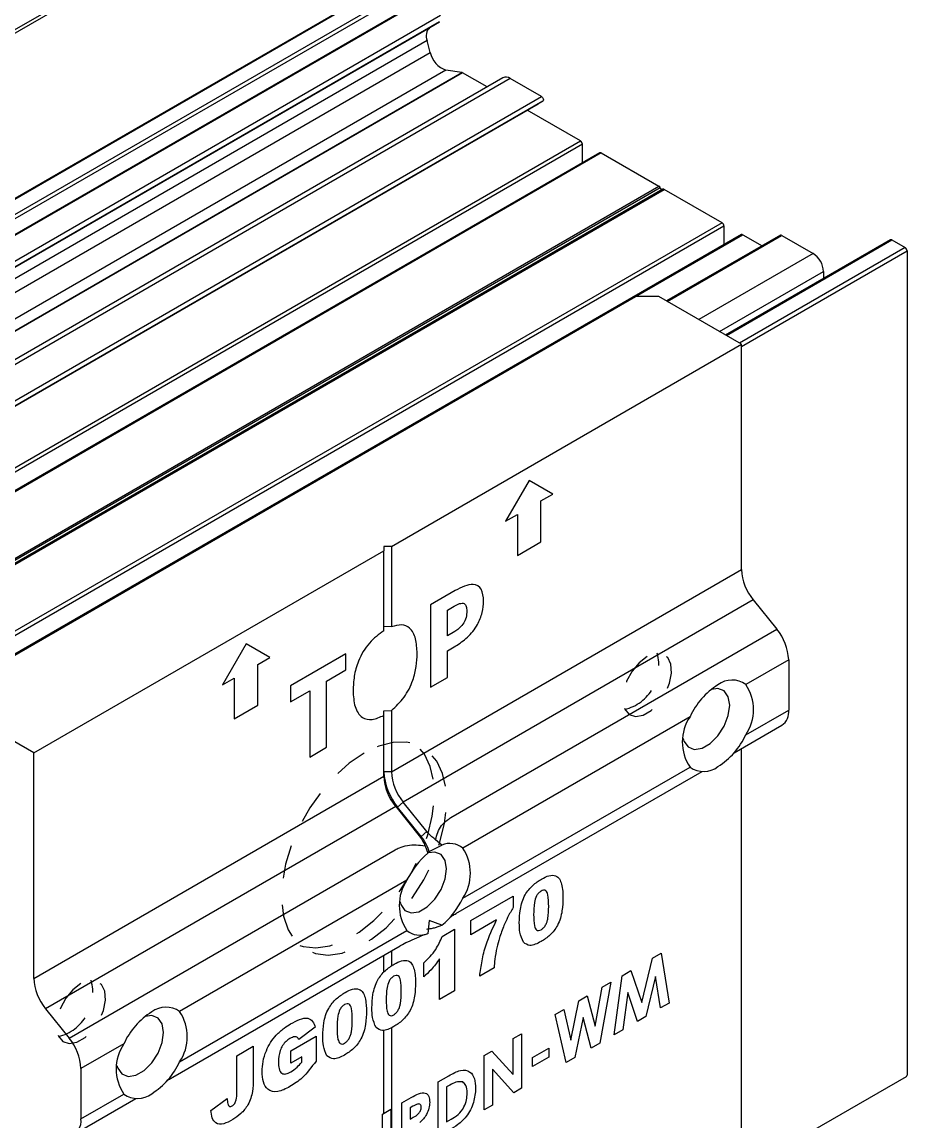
# Model space of a CAD drawing. Extents: x -1.3 to 15.9, y -12.4 to 0.
# Drawn here: x 5.727 to 9.043, y -10.004 to -5.885 of the extents above; entities that cross this region are included whole.
import ezdxf

# ---------------------------------------------------------------- set-up
doc = ezdxf.new("R2010")
doc.units = 0
doc.header["$LTSCALE"] = 0.5
doc.header["$MEASUREMENT"] = 0
doc.linetypes.add('HIDDEN', pattern=[0.375, 0.25, -0.125])
doc.layers.add('Housing', color=150, linetype='CONTINUOUS')
doc.layers.add('WallMount Bracket', color=190, linetype='CONTINUOUS')
doc.layers.add('Jig', color=41, linetype='CONTINUOUS', lineweight=13)

msp = doc.modelspace()

# ---------------------------------------------------------------- linework, layer by layer
at = {"layer": 'Housing', "linetype": 'Continuous', "lineweight": 25, "transparency": 16777216}
for p, q in [((7.20637, -5.67595), (3.1378, -8.02388)), ((7.21136, -5.67645), (3.14279, -8.02437)), ((3.19229, -8.05294), (7.26086, -5.70502)), ((7.26793, -5.71727), (3.19936, -8.06519)), ((3.19936, -8.12323), (7.26793, -5.77531)), ((7.2686, -5.77914), (3.20003, -8.12707)), ((7.2907, -5.88478), (3.22213, -8.23271)), ((3.22636, -8.20747), (7.29493, -5.85955)), ((7.2554, -5.90516), (7.2907, -5.88478)), ((3.18683, -8.25309), (7.2554, -5.90516)), ((7.24471, -5.95468), (3.17614, -8.3026)), ((7.25654, -5.99902), (7.24471, -5.95468)), ((3.18797, -8.34694), (7.25654, -5.99902)), ((7.31545, -6.06474), (3.24688, -8.41267)), ((3.30623, -8.42199), (7.3748, -6.07406)), ((7.37722, -6.07497), (3.30865, -8.42289)), ((7.52858, -6.09384), (3.46001, -8.44177)), ((7.3748, -6.07406), (7.31545, -6.06474)), ((7.46925, -6.12809), (7.37722, -6.07497)), ((7.55608, -6.09657), (3.48751, -8.44449)), ((7.67336, -6.16427), (7.55608, -6.09657)), ((3.60479, -8.51219), (7.67336, -6.16427)), ((3.59211, -8.53923), (7.66068, -6.1913)), ((7.67836, -6.1811), (3.60979, -8.52902)), ((7.81948, -6.33028), (7.61971, -6.21496)), ((7.66068, -6.1913), (7.67836, -6.1811)), ((3.75091, -8.6782), (7.81948, -6.33028)), ((7.82655, -6.34252), (3.75798, -8.69045)), ((7.82655, -6.41262), (7.82655, -6.34252)), ((7.89226, -6.37468), (3.82374, -8.7227)), ((7.89726, -6.37518), (3.82869, -8.7231)), ((7.89726, -6.37518), (8.11353, -6.50003)), ((4.04496, -8.84795), (8.11353, -6.50003)), ((8.11853, -6.50531), (4.04996, -8.85323)), ((8.11853, -6.50531), (8.12353, -6.51397)), ((8.12853, -6.51108), (4.05996, -8.85901)), ((4.06496, -8.8595), (8.13353, -6.51158)), ((8.34981, -6.63643), (8.13353, -6.51158)), ((8.34981, -6.63643), (4.28124, -8.98435)), ((4.28831, -8.9966), (8.35688, -6.64868)), ((8.35688, -6.64868), (8.35688, -6.71877)), ((8.42259, -6.68084), (4.35407, -9.02886)), ((8.0262, -6.91264), (8.42759, -6.68133)), ((8.56871, -6.68353), (8.14224, -6.92932)), ((8.14516, -6.93102), (8.57371, -6.68403)), ((8.9812, -6.70054), (8.36322, -7.05689)), ((8.36615, -7.05858), (8.9862, -6.70104)), ((8.42759, -6.68133), (8.50006, -6.72317)), ((8.57371, -6.68403), (8.69099, -6.75173)), ((8.9862, -6.70104), (9.0357, -6.72961)), ((8.69099, -6.75173), (8.26244, -6.99872)), ((9.0357, -6.72961), (8.41564, -7.08716)), ((8.4227, -7.09941), (9.04277, -6.74186)), ((9.04277, -6.74186), (9.04277, -9.82839)), ((8.34023, -7.04363), (8.72988, -6.81909)), ((8.72988, -6.81909), (8.72988, -6.84563)), ((8.4227, -10.18932), (9.0407, -9.83296))]:
    msp.add_line(p, q, dxfattribs=at)
at = {"layer": 'Housing', "linetype": 'Continuous', "lineweight": 25, "transparency": 16777216, "flags": 128}
msp.add_lwpolyline([(7.67336, -6.16427), (7.67541, -6.16581), (7.67729, -6.16791), (7.67882, -6.17041), (7.67989, -6.17308), (7.6804, -6.1757), (7.68029, -6.17803), (7.67959, -6.17988), (7.67836, -6.1811)], dxfattribs=at)
at = {"layer": 'Housing', "linetype": 'HIDDEN', "lineweight": 25, "transparency": 16777216, "flags": 128}
for points in [[(8.06915, -8.26091), (8.0393, -8.28389), (8.01269, -8.31589), (7.99219, -8.35343), (7.98004, -8.39245), (7.97754, -8.42871), (7.98496, -8.4583), (8.00152, -8.478), (8.0254, -8.48567), (8.05402, -8.4805), (8.08428, -8.46303), (8.1129, -8.43516), (8.13678, -8.39991), (8.15333, -8.3611), (8.16076, -8.32294), (8.15826, -8.28956), (8.1461, -8.26458), (8.12561, -8.2507), (8.09899, -8.24943), (8.06915, -8.26091)], [(7.00849, -8.62213), (6.95325, -8.65976), (6.89979, -8.70766), (6.84982, -8.7643), (6.80495, -8.82784), (6.76662, -8.89626), (6.73607, -8.96735), (6.71427, -9.03882), (6.70193, -9.10839), (6.69944, -9.1738), (6.70688, -9.23297), (6.72402, -9.28399), (6.7503, -9.32521), (6.78488, -9.35532), (6.82665, -9.37335), (6.87426, -9.37871), (6.92619, -9.37124), (6.98076, -9.35117), (7.03622, -9.31916), (7.09079, -9.27622), (7.14271, -9.22374), (7.19032, -9.16341), (7.23209, -9.09716), (7.26667, -9.02712), (7.29295, -8.95555), (7.31009, -8.88475), (7.31753, -8.81699), (7.31505, -8.75444), (7.3027, -8.69913), (7.28091, -8.65282), (7.25035, -8.61701), (7.21203, -8.59284), (7.16716, -8.5811), (7.11719, -8.58216), (7.06372, -8.59598), (7.00849, -8.62213)], [(6.76798, -9.3429), (6.78069, -9.34682), (6.8283, -9.35218), (6.88022, -9.34471), (6.93479, -9.32464), (6.99026, -9.29262), (7.04483, -9.24969), (7.09675, -9.19721), (7.14436, -9.13687), (7.18613, -9.07062), (7.22071, -9.00059), (7.24699, -8.92902), (7.26413, -8.85822), (7.27157, -8.79045), (7.26908, -8.72791), (7.25674, -8.67259), (7.23494, -8.62629), (7.20439, -8.59047), (7.20303, -8.5893)], [(5.94783, -9.48552), (5.91798, -9.50851), (5.89137, -9.5405), (5.87087, -9.57804), (5.85872, -9.61706), (5.85622, -9.65332), (5.86364, -9.68291), (5.8802, -9.70261), (5.90408, -9.71029), (5.9327, -9.70511), (5.96296, -9.68764), (5.99158, -9.65977), (6.01546, -9.62452), (6.03201, -9.58572), (6.03944, -9.54755), (6.03694, -9.51417), (6.02478, -9.48919), (6.00429, -9.47531), (5.97767, -9.47404), (5.94783, -9.48552)]]:
    msp.add_lwpolyline(points, dxfattribs=at)
at = {"layer": 'Housing', "linetype": 'Continuous', "lineweight": 25, "transparency": 16777216}
for centre, radius, start, end in [((7.28399, -5.93725), 0.04297, 131.70228, 203.93007), ((7.34345, -5.98039), 0.08889, 192.09872, 251.63772), ((7.37356, -6.08106), 0.00711, 59.04537, 79.97603), ((7.53997, -6.11905), 0.02766, 54.38242, 114.30712), ((7.8112, -6.34322), 0.01537, 2.60548, 57.39452), ((7.89433, -6.37927), 0.00503, 54.38242, 114.30712), ((8.1059, -6.51227), 0.01443, 28.85561, 58.04533), ((8.1306, -6.51567), 0.00503, 54.38183, 114.31395), ((8.34153, -6.64938), 0.01537, 2.60548, 57.39452), ((8.42466, -6.68542), 0.00503, 54.38242, 114.30712), ((8.57079, -6.68799), 0.00492, 53.61293, 115.07661), ((8.98327, -6.70513), 0.00503, 54.38242, 114.30712), ((8.64544, -6.82294), 0.08452, 2.60548, 57.39452), ((9.02742, -6.74256), 0.01537, 2.60548, 57.39452), ((9.03787, -9.82893), 0.00493, 305.01333, 6.29885)]:
    msp.add_arc(centre, radius, start, end, dxfattribs=at)
at = {"layer": 'Housing', "linetype": 'HIDDEN', "lineweight": 25, "transparency": 16777216}
for centre in [(7.9444, -8.29504), (5.82308, -9.51966)]:
    msp.add_arc(centre, 0.1691, 284.02135, 15.98403, dxfattribs=at)
at = {"layer": 'Jig', "linetype": 'Continuous', "lineweight": 25, "transparency": 16777216}
for p, q in [((5.46169, -8.39238), (8.02495, -6.91264)), ((8.11334, -6.91264), (8.02495, -6.91264)), ((8.4227, -7.09123), (8.11334, -6.91264)), ((7.11102, -7.84845), (8.4227, -7.09123)), ((8.4227, -7.93512), (8.4227, -7.09123)), ((7.6272, -7.6015), (7.53882, -7.75459)), ((7.71559, -7.65254), (7.6272, -7.6015)), ((7.6714, -7.67805), (7.71559, -7.65254)), ((7.6714, -7.83115), (7.6714, -7.67805)), ((7.53882, -7.75459), (7.58301, -7.72908)), ((7.58301, -7.72908), (7.58301, -7.88218)), ((5.77105, -8.622), (7.08273, -7.86478)), ((7.08273, -7.84845), (7.08273, -7.86478)), ((7.11102, -7.84845), (7.08273, -7.84845)), ((7.08273, -8.16411), (7.08273, -7.86478)), ((7.11102, -7.84845), (7.11102, -8.14972)), ((7.58301, -7.88218), (7.6714, -7.83115)), ((7.11102, -8.69234), (8.4227, -7.93512)), ((7.35021, -8.0139), (7.25745, -8.06739)), ((8.46689, -8.04903), (7.15521, -8.80625)), ((7.25745, -8.06739), (7.25745, -8.37605)), ((7.32099, -8.08678), (7.34664, -8.07197)), ((8.46689, -8.04903), (8.55528, -8.15898)), ((7.32099, -8.18313), (7.32099, -8.08678)), ((7.11102, -8.14972), (7.08273, -8.14801)), ((7.3482, -8.16742), (7.32099, -8.18313)), ((7.33399, -8.86402), (8.55528, -8.15898)), ((6.56654, -8.2138), (6.47816, -8.3669)), ((6.65493, -8.26484), (6.56654, -8.2138)), ((7.32099, -8.2392), (7.35185, -8.22139)), ((6.61074, -8.29036), (6.65493, -8.26484)), ((6.94031, -8.25046), (6.73298, -8.37015)), ((6.94031, -8.31089), (6.94031, -8.25046)), ((7.32099, -8.33937), (7.32099, -8.2392)), ((8.59948, -8.27289), (8.43885, -8.36562)), ((8.59948, -8.27289), (8.59948, -8.46123)), ((6.61074, -8.44346), (6.61074, -8.29036)), ((6.86821, -8.35251), (6.94031, -8.31089)), ((6.47816, -8.3669), (6.52235, -8.34138)), ((6.52235, -8.34138), (6.52235, -8.49448)), ((6.86821, -8.60075), (6.86821, -8.35251)), ((7.25745, -8.37605), (7.32099, -8.33937)), ((6.73298, -8.37015), (6.73298, -8.43058)), ((6.73298, -8.43058), (6.80508, -8.38896)), ((6.80508, -8.38896), (6.80508, -8.6372)), ((5.77105, -8.622), (5.46169, -8.44341)), ((6.52235, -8.49448), (6.61074, -8.44346)), ((7.08273, -8.46451), (7.11102, -8.46272)), ((7.08273, -8.47582), (7.08273, -8.46451)), ((7.08273, -8.47583), (7.08273, -8.47582)), ((7.08273, -8.48109), (7.08273, -8.47583)), ((7.08273, -8.70867), (7.08273, -8.48109)), ((7.11102, -8.46272), (7.11102, -8.69234)), ((8.43885, -8.55396), (8.59948, -8.46123)), ((8.22978, -8.48631), (7.37819, -8.97792)), ((8.3947, -8.62173), (8.57358, -8.51846)), ((6.80508, -8.6372), (6.86821, -8.60075)), ((8.4227, -10.42272), (8.4227, -8.60557)), ((5.77105, -9.46589), (5.77105, -8.622)), ((7.35229, -9.2235), (8.27468, -8.69102)), ((7.37819, -9.16627), (8.22978, -8.67466)), ((5.77105, -9.46589), (7.08273, -8.70867)), ((7.11102, -8.69234), (7.08273, -8.69234)), ((7.15521, -8.80625), (7.134, -8.82447)), ((7.2436, -8.9162), (7.15521, -8.80625)), ((7.12693, -8.82258), (5.81524, -9.57979)), ((7.134, -8.82447), (7.12693, -8.82258)), ((7.12693, -8.82258), (7.21531, -8.93253)), ((7.22239, -8.93443), (7.134, -8.82447)), ((7.22239, -8.93443), (7.21531, -8.93253)), ((7.2436, -8.9162), (7.22239, -8.93443)), ((7.23723, -8.9698), (7.24715, -8.99773)), ((7.25301, -8.99126), (7.30016, -8.96713)), ((7.30016, -8.96713), (7.2765, -8.94713)), ((5.90365, -9.68977), (7.12492, -8.98471)), ((7.24715, -8.99773), (7.25301, -8.99126)), ((7.16912, -9.09862), (6.31753, -9.59023)), ((7.40875, -9.24974), (7.56725, -9.15824)), ((7.56725, -9.15824), (7.56725, -9.20072)), ((7.25301, -9.24979), (7.24715, -9.29776)), ((7.30016, -9.26715), (7.25301, -9.24979)), ((7.2765, -9.27571), (7.30016, -9.26715)), ((7.50513, -9.24724), (7.40875, -9.30288)), ((7.40875, -9.30288), (7.40875, -9.24974)), ((6.31753, -9.77858), (7.16912, -9.28696)), ((7.30138, -9.30877), (7.3474, -9.28221)), ((7.3474, -9.28221), (7.3474, -9.51246)), ((6.29163, -9.83581), (7.14322, -9.34419)), ((7.08273, -9.4422), (7.08273, -9.37911)), ((7.11102, -9.36279), (7.11102, -9.41909)), ((8.04875, -9.55617), (8.08937, -9.39034)), ((8.08937, -9.39034), (8.12198, -9.37151)), ((8.12198, -9.37151), (8.15187, -9.55839)), ((7.23236, -9.46079), (7.23236, -9.40766)), ((7.29116, -9.54493), (7.29116, -9.39295)), ((7.49567, -9.42687), (7.44198, -9.45786)), ((7.94563, -9.67745), (7.97548, -9.45608)), ((7.97548, -9.45608), (8.00841, -9.43707)), ((8.00841, -9.43707), (8.04875, -9.55617)), ((8.10088, -9.45889), (8.06412, -9.60905)), ((8.11975, -9.57693), (8.10088, -9.45889)), ((7.3474, -9.51246), (7.29116, -9.54493)), ((7.87424, -9.64485), (7.90034, -9.49946)), ((7.93316, -9.48051), (7.89226, -9.70826)), ((7.90034, -9.49946), (7.93316, -9.48051)), ((7.78358, -9.69719), (7.81358, -9.54955)), ((7.81358, -9.54955), (7.84442, -9.53174)), ((7.84442, -9.53174), (7.87424, -9.64485)), ((7.99662, -9.51908), (7.97778, -9.65889)), ((8.03317, -9.62692), (7.99662, -9.51908)), ((5.81524, -9.57979), (5.90363, -9.68975)), ((7.72466, -9.60088), (7.75741, -9.58197)), ((7.75741, -9.58197), (7.78358, -9.69719)), ((8.15187, -9.55839), (8.11975, -9.57693)), ((7.76563, -9.78136), (7.72466, -9.60088)), ((7.82891, -9.61287), (7.79853, -9.76237)), ((7.85912, -9.72739), (7.82891, -9.61287)), ((8.06412, -9.60905), (8.03317, -9.62692)), ((6.8259, -9.64922), (6.76455, -9.69543)), ((7.08273, -9.97145), (7.08273, -9.66114)), ((7.11102, -9.6516), (7.11102, -10.48714)), ((7.56715, -9.69181), (7.59888, -9.67349)), ((7.59888, -9.67349), (7.59888, -9.87763)), ((7.97778, -9.65889), (7.94563, -9.67745)), ((6.10846, -9.71092), (5.94783, -9.80365)), ((6.53192, -9.75593), (6.59327, -9.72051)), ((6.59327, -9.72051), (6.59327, -9.84352)), ((6.73387, -9.73676), (6.82846, -9.68215)), ((6.82846, -9.68215), (6.82846, -9.77593)), ((7.56715, -9.82614), (7.56715, -9.69181)), ((7.89226, -9.70826), (7.85912, -9.72739)), ((6.53192, -9.89504), (6.53192, -9.75593)), ((6.73387, -9.78399), (6.73387, -9.73676)), ((6.77477, -9.76038), (6.73387, -9.78399)), ((6.77477, -9.77943), (6.77477, -9.76038)), ((7.45836, -9.75461), (7.48694, -9.73811)), ((7.45836, -9.95874), (7.45836, -9.75461)), ((7.48694, -9.73811), (7.56715, -9.82614)), ((7.63967, -9.76248), (7.70086, -9.72715)), ((7.70086, -9.76118), (7.63967, -9.7965)), ((7.70086, -9.72715), (7.70086, -9.76118)), ((7.63967, -9.7965), (7.63967, -9.76248)), ((7.79853, -9.76237), (7.76563, -9.78136)), ((5.94783, -9.80365), (5.94783, -9.992)), ((7.28612, -9.85404), (7.3261, -9.83096)), ((7.49009, -9.80651), (7.49009, -9.94043)), ((7.57009, -9.89425), (7.49009, -9.80651)), ((7.28612, -10.05818), (7.28612, -9.85404)), ((7.32996, -9.86538), (7.31785, -9.87237)), ((7.31785, -9.87237), (7.31785, -10.00322)), ((7.59888, -9.87763), (7.57009, -9.89425)), ((5.92193, -10.04923), (6.15336, -9.91563)), ((5.94783, -9.992), (6.10846, -9.89927)), ((6.43477, -9.96021), (6.49613, -9.91533)), ((7.15013, -9.93254), (7.18555, -9.9121)), ((7.07761, -9.97441), (7.10934, -9.95609)), ((7.10934, -9.95609), (7.10933, -10.08498)), ((7.15013, -10.13668), (7.15013, -9.93254)), ((7.19185, -9.9451), (7.18186, -9.95087)), ((7.18186, -9.95087), (7.18186, -9.99274)), ((7.49009, -9.94043), (7.45836, -9.95874)), ((7.07761, -10.10236), (7.07761, -9.97441)), ((7.18186, -9.99274), (7.19309, -9.98626)), ((7.31785, -10.00322), (7.33442, -9.99366))]:
    msp.add_line(p, q, dxfattribs=at)
at = {"layer": 'Jig', "linetype": 'Continuous', "lineweight": 25, "transparency": 16777216, "flags": 128}
for points in [[(8.37851, -8.4436), (8.37318, -8.41177), (8.35783, -8.38993), (8.33431, -8.38072), (8.30994, -8.38371)], [(8.20398, -8.56726), (8.20706, -8.57748), (8.22241, -8.59932), (8.24592, -8.60853), (8.27477, -8.604), (8.30547, -8.58628), (8.33431, -8.55751), (8.35783, -8.52115), (8.37318, -8.48159), (8.37851, -8.4436)], [(7.31785, -9.05591), (7.31252, -9.02407), (7.29717, -9.00224), (7.27365, -8.99303), (7.25006, -8.99578)], [(7.14332, -9.17956), (7.1464, -9.18979), (7.16175, -9.21163), (7.18526, -9.22084), (7.21411, -9.21631), (7.24481, -9.19859), (7.27365, -9.16981), (7.29717, -9.13345), (7.31252, -9.09389), (7.31785, -9.05591)], [(6.25719, -9.66821), (6.25185, -9.63638), (6.23651, -9.61454), (6.21299, -9.60533), (6.18862, -9.60833)], [(6.08266, -9.79187), (6.08574, -9.80209), (6.10109, -9.82393), (6.1246, -9.83314), (6.15345, -9.82861), (6.18415, -9.81089), (6.21299, -9.78212), (6.23651, -9.74576), (6.25185, -9.7062), (6.25719, -9.66821)]]:
    msp.add_lwpolyline(points, dxfattribs=at)
at = {"layer": 'Jig', "linetype": 'Continuous', "lineweight": 25, "transparency": 16777216}
for centre, radius, start, end in [((8.61436, -7.92629), 0.19186, 182.63929, 219.77207), ((8.40782, -8.28172), 0.19186, 2.63929, 39.77207), ((8.38753, -8.43665), 0.08762, 54.15389, 127.40019), ((8.48391, -8.6036), 0.2799, 122.3097, 155.22671), ((8.29945, -8.45979), 0.16823, 325.95817, 34.04183), ((8.54023, -8.4689), 0.05974, 303.93673, 7.37545), ((8.36917, -8.58048), 0.16823, 145.95817, 214.04183), ((8.18471, -8.43668), 0.2799, 302.3097, 335.22671), ((8.28109, -8.60363), 0.08762, 234.15389, 307.40019), ((7.30506, -8.68209), 0.22256, 182.63929, 219.77207), ((7.27439, -8.69983), 0.19186, 182.63929, 219.77207), ((7.30268, -8.68351), 0.19186, 182.63929, 219.77207), ((7.08362, -9.04585), 0.17797, 17.8623, 38.76298), ((7.33026, -9.03695), 0.07603, 50.92554, 113.32506), ((7.23879, -9.0721), 0.16823, 325.95817, 34.04183), ((7.44051, -9.22791), 0.30061, 130.032, 154.52676), ((7.30851, -9.19279), 0.16823, 145.95817, 214.04183), ((7.1068, -9.03698), 0.30061, 310.032, 334.52676), ((7.21704, -9.22794), 0.07603, 230.92554, 293.32506), ((5.96271, -9.45705), 0.19186, 182.63929, 219.77207), ((6.36259, -9.82821), 0.2799, 122.3097, 155.22671), ((6.26621, -9.66126), 0.08762, 54.15389, 127.40019), ((6.17813, -9.6844), 0.16823, 325.95817, 34.04183), ((5.75617, -9.81249), 0.19186, 2.63929, 39.77207), ((6.24785, -9.8051), 0.16823, 145.95817, 214.04183), ((6.06339, -9.66129), 0.2799, 302.3097, 335.22671), ((6.15977, -9.82824), 0.08762, 234.15389, 307.40019), ((5.89357, -10.00084), 0.05497, 280.54678, 9.25188)]:
    msp.add_arc(centre, radius, start, end, dxfattribs=at)
for points, knots in [([(7.4564, -8.05352), (7.4552, -8.03693), (7.45281, -8.00396), (7.42093, -7.98756), (7.38481, -7.99529), (7.36175, -8.0077), (7.35021, -8.0139)], [0, 0, 0, 0, 0.28045838, 0.55746237, 0.77855088, 1, 1, 1, 1]), ([(7.34664, -8.07197), (7.35317, -8.06846), (7.36618, -8.06146), (7.3839, -8.0598), (7.39268, -8.07245), (7.3932, -8.08404), (7.39346, -8.08985)], [0, 0, 0, 0, 0.2812612, 0.5601989, 0.7792376, 1, 1, 1, 1]), ([(7.35185, -8.22139), (7.36662, -8.21162), (7.39612, -8.19211), (7.43374, -8.14619), (7.45353, -8.09545), (7.45544, -8.06752), (7.4564, -8.05352)], [0, 0, 0, 0, 0.2804094, 0.5598902, 0.7793543, 1, 1, 1, 1]), ([(7.39346, -8.08985), (7.39314, -8.09794), (7.39249, -8.11404), (7.38071, -8.13973), (7.36417, -8.157), (7.35353, -8.16394), (7.3482, -8.16742)], [0, 0, 0, 0, 0.2806659, 0.5585292, 0.7787807, 1, 1, 1, 1]), ([(7.20748, -8.24941), (7.20649, -8.23032), (7.20451, -8.19224), (7.18405, -8.15312), (7.1501, -8.13861), (7.12405, -8.14602), (7.11102, -8.14972)], [0, 0, 0, 0, 0.2807196, 0.5601271, 0.7799397, 1, 1, 1, 1]), ([(7.08273, -8.16411), (7.06386, -8.17782), (7.02617, -8.2052), (6.9864, -8.27296), (6.96975, -8.33553), (6.96811, -8.37054), (6.96729, -8.38807)], [0, 0, 0, 0, 0.27959001, 0.55823496, 0.77881126, 1, 1, 1, 1]), ([(7.11102, -8.46272), (7.12767, -8.4475), (7.16097, -8.41707), (7.19203, -8.35367), (7.20544, -8.29724), (7.2068, -8.26536), (7.20748, -8.24941)], [0, 0, 0, 0, 0.27920058, 0.55834919, 0.77899519, 1, 1, 1, 1]), ([(6.96729, -8.38807), (6.9685, -8.40924), (6.97092, -8.45147), (6.99678, -8.492), (7.03816, -8.50102), (7.06786, -8.48774), (7.08273, -8.48109)], [0, 0, 0, 0, 0.28087013, 0.5599909, 0.77973563, 1, 1, 1, 1]), ([(7.2765, -8.94713), (7.27894, -8.93769), (7.28629, -8.90928), (7.30774, -8.88083), (7.32915, -8.86712), (7.33399, -8.86402)], [0, 0, 0, 0, 0.2777759, 0.8364899, 1, 1, 1, 1]), ([(7.21531, -8.93253), (7.22024, -8.93927), (7.22898, -8.95122), (7.23472, -8.96416), (7.23723, -8.9698)], [0, 0, 0, 0, 0.5635767, 1, 1, 1, 1]), ([(7.2765, -8.94713), (7.26695, -8.93948), (7.25501, -8.92994), (7.24549, -8.91848), (7.2436, -8.9162)], [0, 0, 0, 0, 0.8008078, 1, 1, 1, 1]), ([(7.12492, -8.98471), (7.1301, -8.98203), (7.15299, -8.97016), (7.19209, -8.96366), (7.22598, -8.96827), (7.23723, -8.9698)], [0, 0, 0, 0, 0.1635101, 0.7222241, 1, 1, 1, 1]), ([(7.59025, -9.25769), (7.59067, -9.24128), (7.59149, -9.20865), (7.6069, -9.15536), (7.64032, -9.11516), (7.66236, -9.10107), (7.67342, -9.094)], [0, 0, 0, 0, 0.281491, 0.5597483, 0.77913, 1, 1, 1, 1]), ([(7.67342, -9.094), (7.68289, -9.08899), (7.70178, -9.07899), (7.72587, -9.07943), (7.74165, -9.09233), (7.74606, -9.10618), (7.74827, -9.1131)], [0, 0, 0, 0, 0.2804755, 0.5595655, 0.779641, 1, 1, 1, 1]), ([(7.67154, -9.13937), (7.66834, -9.14154), (7.66195, -9.14587), (7.65126, -9.16115), (7.6442, -9.19077), (7.64404, -9.21272), (7.64394, -9.22739)], [0, 0, 0, 0, 0.1249457, 0.2496022, 0.4981877, 1, 1, 1, 1]), ([(7.70018, -9.19659), (7.70014, -9.18159), (7.70008, -9.15916), (7.69229, -9.13773), (7.68136, -9.13473), (7.67482, -9.13782), (7.67154, -9.13937)], [0, 0, 0, 0, 0.5018863, 0.7503493, 0.8750599, 1, 1, 1, 1]), ([(7.74827, -9.1131), (7.75008, -9.12177), (7.75332, -9.13724), (7.7537, -9.15475), (7.75386, -9.16246)], [0, 0, 0, 0, 0.55991482, 1, 1, 1, 1]), ([(7.75386, -9.16246), (7.75335, -9.17902), (7.75234, -9.21199), (7.73854, -9.26525), (7.70535, -9.30698), (7.68311, -9.32101), (7.67194, -9.32806)], [0, 0, 0, 0, 0.2814632, 0.5605178, 0.7792018, 1, 1, 1, 1]), ([(7.33015, -9.23818), (7.33059, -9.23781), (7.33156, -9.23697), (7.33905, -9.23132), (7.34859, -9.22584), (7.353, -9.22331)], [0, 0, 0, 0, 0.2996462, 0.6761543, 1, 1, 1, 1]), ([(7.56725, -9.20072), (7.56005, -9.21294), (7.5472, -9.23475), (7.5371, -9.25763), (7.53266, -9.2677)], [0, 0, 0, 0, 0.5599541, 1, 1, 1, 1]), ([(7.67186, -9.28383), (7.67502, -9.28164), (7.68134, -9.27726), (7.68933, -9.26604), (7.69445, -9.25378), (7.70024, -9.22956), (7.7002, -9.21124), (7.70018, -9.19659)], [0, 0, 0, 0, 0.1247458, 0.2494076, 0.3743553, 0.4995779, 1, 1, 1, 1]), ([(7.44198, -9.45786), (7.44439, -9.4388), (7.4492, -9.40071), (7.46698, -9.32932), (7.49066, -9.27837), (7.50513, -9.24724)], [0, 0, 0, 0, 0.2802856, 0.5602688, 1, 1, 1, 1]), ([(7.53266, -9.2677), (7.5266, -9.28341), (7.51578, -9.31148), (7.50905, -9.33925), (7.50609, -9.35148)], [0, 0, 0, 0, 0.5598934, 1, 1, 1, 1]), ([(7.60555, -9.33069), (7.6003, -9.31904), (7.5909, -9.29819), (7.59045, -9.27009), (7.59025, -9.25769)], [0, 0, 0, 0, 0.55849879, 1, 1, 1, 1]), ([(7.64394, -9.22739), (7.64401, -9.24207), (7.64413, -9.26403), (7.65191, -9.28457), (7.66224, -9.28822), (7.66865, -9.28529), (7.67186, -9.28383)], [0, 0, 0, 0, 0.5017457, 0.7504238, 0.8751719, 1, 1, 1, 1]), ([(7.14359, -9.34409), (7.14473, -9.3434), (7.15214, -9.33892), (7.17334, -9.32813), (7.20639, -9.31328), (7.2333, -9.30259), (7.2478, -9.29758), (7.2494, -9.29703)], [0, 0, 0, 0, 0.04972203, 0.32139383, 0.62456878, 0.95858088, 1, 1, 1, 1]), ([(7.23236, -9.40766), (7.24849, -9.39206), (7.27724, -9.36425), (7.29402, -9.3257), (7.30138, -9.30877)], [0, 0, 0, 0, 0.560669, 1, 1, 1, 1]), ([(7.2436, -9.28133), (7.2492, -9.28067), (7.25913, -9.27949), (7.27122, -9.27686), (7.2765, -9.27571)], [0, 0, 0, 0, 0.56357666, 1, 1, 1, 1]), ([(7.67194, -9.32806), (7.65705, -9.33566), (7.63048, -9.34922), (7.61317, -9.33635), (7.60555, -9.33069)], [0, 0, 0, 0, 0.5601778, 1, 1, 1, 1]), ([(7.50609, -9.35148), (7.5033, -9.36588), (7.4983, -9.39159), (7.49647, -9.41609), (7.49567, -9.42687)], [0, 0, 0, 0, 0.5598491, 1, 1, 1, 1]), ([(7.03801, -9.57649), (7.03843, -9.56008), (7.03924, -9.52745), (7.05466, -9.47416), (7.08807, -9.43396), (7.11012, -9.41987), (7.12117, -9.4128)], [0, 0, 0, 0, 0.281491, 0.5597483, 0.77913, 1, 1, 1, 1]), ([(7.12117, -9.4128), (7.13064, -9.40779), (7.14954, -9.39779), (7.17363, -9.39823), (7.18941, -9.41113), (7.19382, -9.42498), (7.19603, -9.43191)], [0, 0, 0, 0, 0.2804755, 0.5595655, 0.779641, 1, 1, 1, 1]), ([(7.19603, -9.43191), (7.19784, -9.44057), (7.20108, -9.45605), (7.20146, -9.47356), (7.20162, -9.48126)], [0, 0, 0, 0, 0.5599148, 1, 1, 1, 1]), ([(7.29116, -9.39295), (7.28095, -9.40698), (7.26272, -9.43206), (7.24164, -9.45201), (7.23236, -9.46079)], [0, 0, 0, 0, 0.5596478, 1, 1, 1, 1]), ([(7.1193, -9.45817), (7.1161, -9.46034), (7.10971, -9.46467), (7.09902, -9.47995), (7.09196, -9.50957), (7.0918, -9.53152), (7.0917, -9.54619)], [0, 0, 0, 0, 0.1249457, 0.2496022, 0.4981877, 1, 1, 1, 1]), ([(7.14794, -9.51539), (7.1479, -9.50039), (7.14783, -9.47796), (7.14005, -9.45654), (7.12912, -9.45353), (7.12257, -9.45662), (7.1193, -9.45817)], [0, 0, 0, 0, 0.5018863, 0.7503493, 0.8750599, 1, 1, 1, 1]), ([(6.93718, -9.51902), (6.94665, -9.51401), (6.96554, -9.50401), (6.98964, -9.50445), (7.00541, -9.51735), (7.00983, -9.53119), (7.01204, -9.53812)], [0, 0, 0, 0, 0.2804755, 0.5595655, 0.779641, 1, 1, 1, 1]), ([(7.20162, -9.48126), (7.20111, -9.49782), (7.2001, -9.53079), (7.1863, -9.58405), (7.15311, -9.62579), (7.13087, -9.63982), (7.1197, -9.64686)], [0, 0, 0, 0, 0.2814632, 0.5605178, 0.7792018, 1, 1, 1, 1]), ([(6.85402, -9.68271), (6.85443, -9.6663), (6.85525, -9.63367), (6.87067, -9.58038), (6.90408, -9.54018), (6.92612, -9.52609), (6.93718, -9.51902)], [0, 0, 0, 0, 0.281491, 0.5597483, 0.77913, 1, 1, 1, 1]), ([(7.01204, -9.53812), (7.01385, -9.54679), (7.01709, -9.56226), (7.01746, -9.57977), (7.01763, -9.58748)], [0, 0, 0, 0, 0.5599148, 1, 1, 1, 1]), ([(7.0917, -9.54619), (7.09177, -9.56087), (7.09189, -9.58283), (7.09967, -9.60338), (7.11, -9.60702), (7.11641, -9.6041), (7.11962, -9.60263)], [0, 0, 0, 0, 0.5017457, 0.7504238, 0.8751719, 1, 1, 1, 1]), ([(7.11962, -9.60263), (7.12278, -9.60044), (7.1291, -9.59606), (7.13709, -9.58484), (7.14221, -9.57258), (7.14799, -9.54836), (7.14796, -9.53004), (7.14794, -9.51539)], [0, 0, 0, 0, 0.1247458, 0.2494076, 0.3743553, 0.4995779, 1, 1, 1, 1]), ([(6.9353, -9.56438), (6.93211, -9.56655), (6.92572, -9.57089), (6.91502, -9.58617), (6.90797, -9.61579), (6.90781, -9.63774), (6.9077, -9.65241)], [0, 0, 0, 0, 0.1249457, 0.2496022, 0.4981877, 1, 1, 1, 1]), ([(6.96394, -9.62161), (6.9639, -9.60661), (6.96384, -9.58418), (6.95606, -9.56275), (6.94513, -9.55975), (6.93858, -9.56284), (6.9353, -9.56438)], [0, 0, 0, 0, 0.5018863, 0.7503493, 0.8750599, 1, 1, 1, 1]), ([(7.01763, -9.58748), (7.01712, -9.60403), (7.01611, -9.63701), (7.00231, -9.69027), (6.96911, -9.732), (6.94688, -9.74603), (6.9357, -9.75308)], [0, 0, 0, 0, 0.2814632, 0.5605178, 0.7792018, 1, 1, 1, 1]), ([(7.05331, -9.64949), (7.04806, -9.63784), (7.03866, -9.61699), (7.03821, -9.5889), (7.03801, -9.57649)], [0, 0, 0, 0, 0.5584988, 1, 1, 1, 1]), ([(6.67915, -9.67891), (6.68902, -9.66944), (6.70668, -9.65249), (6.72525, -9.64149), (6.73343, -9.63664)], [0, 0, 0, 0, 0.55919106, 1, 1, 1, 1]), ([(6.73343, -9.63664), (6.74458, -9.63036), (6.76679, -9.61783), (6.79721, -9.6119), (6.81728, -9.62543), (6.82302, -9.64128), (6.8259, -9.64922)], [0, 0, 0, 0, 0.2810803, 0.5599552, 0.7796199, 1, 1, 1, 1]), ([(6.93562, -9.70885), (6.93879, -9.70666), (6.94511, -9.70228), (6.9531, -9.69106), (6.95822, -9.6788), (6.964, -9.65458), (6.96397, -9.63626), (6.96394, -9.62161)], [0, 0, 0, 0, 0.1247458, 0.2494076, 0.3743553, 0.4995779, 1, 1, 1, 1]), ([(6.6265, -9.81498), (6.62712, -9.80254), (6.62836, -9.77769), (6.64, -9.73953), (6.65758, -9.70531), (6.67196, -9.68771), (6.67915, -9.67891)], [0, 0, 0, 0, 0.2802109, 0.5599166, 0.7799046, 1, 1, 1, 1]), ([(6.9077, -9.65241), (6.90778, -9.66709), (6.90789, -9.68905), (6.91567, -9.70959), (6.92601, -9.71324), (6.93242, -9.71031), (6.93562, -9.70885)], [0, 0, 0, 0, 0.5017457, 0.7504238, 0.8751719, 1, 1, 1, 1]), ([(7.1197, -9.64686), (7.10481, -9.65446), (7.07824, -9.66802), (7.06093, -9.65515), (7.05331, -9.64949)], [0, 0, 0, 0, 0.5601778, 1, 1, 1, 1]), ([(6.73079, -9.6913), (6.72588, -9.69455), (6.71606, -9.70104), (6.70286, -9.71713), (6.68934, -9.74477), (6.68847, -9.76476), (6.68786, -9.77877)], [0, 0, 0, 0, 0.1872244, 0.3740811, 0.5609287, 1, 1, 1, 1]), ([(6.76455, -9.69543), (6.76284, -9.69226), (6.75942, -9.68593), (6.74728, -9.68327), (6.73704, -9.68826), (6.73079, -9.6913)], [0, 0, 0, 0, 0.2801793, 0.5603082, 1, 1, 1, 1]), ([(6.86932, -9.75571), (6.86407, -9.74406), (6.85467, -9.72321), (6.85422, -9.69511), (6.85402, -9.68271)], [0, 0, 0, 0, 0.5584988, 1, 1, 1, 1]), ([(6.9357, -9.75308), (6.92082, -9.76068), (6.89424, -9.77423), (6.87693, -9.76137), (6.86932, -9.75571)], [0, 0, 0, 0, 0.5601778, 1, 1, 1, 1]), ([(6.68786, -9.77877), (6.68813, -9.78752), (6.68868, -9.80492), (6.69781, -9.82341), (6.71555, -9.82557), (6.72767, -9.81955), (6.73375, -9.81653)], [0, 0, 0, 0, 0.281347, 0.5598104, 0.7794355, 1, 1, 1, 1]), ([(6.82846, -9.77593), (6.81181, -9.79848), (6.78207, -9.83878), (6.74647, -9.86141), (6.73079, -9.87137)], [0, 0, 0, 0, 0.55975331, 1, 1, 1, 1]), ([(6.73375, -9.81653), (6.74181, -9.81099), (6.75624, -9.80107), (6.7691, -9.78605), (6.77477, -9.77943)], [0, 0, 0, 0, 0.5590818, 1, 1, 1, 1]), ([(6.26949, -9.85048), (6.26993, -9.85011), (6.2709, -9.84927), (6.27839, -9.84362), (6.28793, -9.83815), (6.29234, -9.83561)], [0, 0, 0, 0, 0.29964618, 0.67615434, 1, 1, 1, 1]), ([(6.59327, -9.84352), (6.59326, -9.85855), (6.59325, -9.88834), (6.57757, -9.93739), (6.5475, -9.97487), (6.52711, -9.98818), (6.5169, -9.99485)], [0, 0, 0, 0, 0.2819493, 0.5590616, 0.7790658, 1, 1, 1, 1]), ([(6.73079, -9.87137), (6.71524, -9.87945), (6.68427, -9.89554), (6.64718, -9.88691), (6.62915, -9.8554), (6.62739, -9.82846), (6.6265, -9.81498)], [0, 0, 0, 0, 0.2807187, 0.5589547, 0.7792172, 1, 1, 1, 1]), ([(7.3261, -9.83096), (7.34077, -9.82261), (7.36989, -9.80604), (7.40604, -9.81127), (7.42403, -9.83986), (7.42577, -9.86518), (7.42663, -9.87786)], [0, 0, 0, 0, 0.2814791, 0.5587239, 0.779167, 1, 1, 1, 1]), ([(7.42663, -9.87786), (7.42517, -9.89507), (7.42224, -9.92941), (7.39587, -9.98287), (7.36001, -10.01568), (7.33784, -10.02837), (7.3267, -10.03475)], [0, 0, 0, 0, 0.2802561, 0.5589572, 0.7783216, 1, 1, 1, 1]), ([(7.37822, -9.85387), (7.36988, -9.85298), (7.35492, -9.85138), (7.33762, -9.86108), (7.32996, -9.86538)], [0, 0, 0, 0, 0.5573024, 1, 1, 1, 1]), ([(7.3949, -9.89552), (7.39432, -9.88509), (7.39329, -9.86648), (7.38282, -9.85772), (7.37822, -9.85387)], [0, 0, 0, 0, 0.5603001, 1, 1, 1, 1]), ([(6.49613, -9.91533), (6.4962, -9.92239), (6.49631, -9.93221), (6.49986, -9.94238), (6.50318, -9.94455), (6.50484, -9.94564)], [0, 0, 0, 0, 0.5604626, 0.7803874, 1, 1, 1, 1]), ([(6.5139, -9.94345), (6.51568, -9.94229), (6.51922, -9.93998), (6.52407, -9.93427), (6.52756, -9.92751), (6.53165, -9.91376), (6.5318, -9.90336), (6.53192, -9.89504)], [0, 0, 0, 0, 0.12518816, 0.25026236, 0.3752945, 0.50037573, 1, 1, 1, 1]), ([(7.18555, -9.9121), (7.19467, -9.90691), (7.21282, -9.8966), (7.23806, -9.89157), (7.25253, -9.90648), (7.25377, -9.92238), (7.25439, -9.93035)], [0, 0, 0, 0, 0.28182192, 0.56019992, 0.77968098, 1, 1, 1, 1]), ([(7.33442, -9.99366), (7.34331, -9.98856), (7.36092, -9.97845), (7.38345, -9.95035), (7.39365, -9.92021), (7.39448, -9.90376), (7.3949, -9.89552)], [0, 0, 0, 0, 0.2817962, 0.5584399, 0.7788545, 1, 1, 1, 1]), ([(6.5169, -9.99485), (6.50532, -10.00118), (6.4823, -10.01377), (6.4528, -10.01177), (6.43812, -9.98941), (6.43589, -9.96995), (6.43477, -9.96021)], [0, 0, 0, 0, 0.2811173, 0.5592007, 0.7791251, 1, 1, 1, 1]), ([(6.50484, -9.94564), (6.50641, -9.94576), (6.50924, -9.94597), (6.51248, -9.94422), (6.5139, -9.94345)], [0, 0, 0, 0, 0.5585742, 1, 1, 1, 1]), ([(7.21434, -9.93617), (7.21024, -9.93707), (7.2029, -9.93869), (7.19523, -9.94314), (7.19185, -9.9451)], [0, 0, 0, 0, 0.5585255, 1, 1, 1, 1]), ([(7.19309, -9.98626), (7.19985, -9.98258), (7.20832, -9.97797), (7.21701, -9.96723), (7.22034, -9.961), (7.22236, -9.9545), (7.22256, -9.95058), (7.22266, -9.94862)], [0, 0, 0, 0, 0.4993563, 0.6245405, 0.7496889, 0.8747929, 1, 1, 1, 1]), ([(7.22266, -9.94862), (7.22255, -9.94674), (7.22234, -9.94299), (7.22005, -9.93769), (7.2165, -9.93674), (7.21434, -9.93617)], [0, 0, 0, 0, 0.281139, 0.5616949, 1, 1, 1, 1]), ([(7.25439, -9.93035), (7.25393, -9.93758), (7.25301, -9.95203), (7.24362, -9.97423), (7.23128, -9.99237), (7.22235, -10.00111), (7.21788, -10.00548)], [0, 0, 0, 0, 0.2799435, 0.5592506, 0.7795417, 1, 1, 1, 1])]:
    msp.add_open_spline(points, degree=3, knots=knots, dxfattribs=at)
at = {"layer": 'WallMount Bracket', "linetype": 'Continuous', "lineweight": 25, "transparency": 16777216}
for p, q in [((5.06203, -6.29493), (7.7348, -4.75236)), ((5.08551, -6.26722), (7.72867, -4.74173))]:
    msp.add_line(p, q, dxfattribs=at)

doc.saveas('drawing.dxf')
